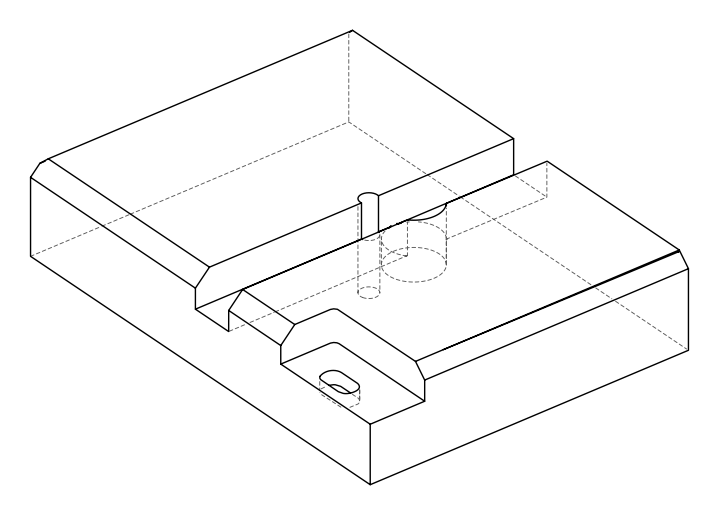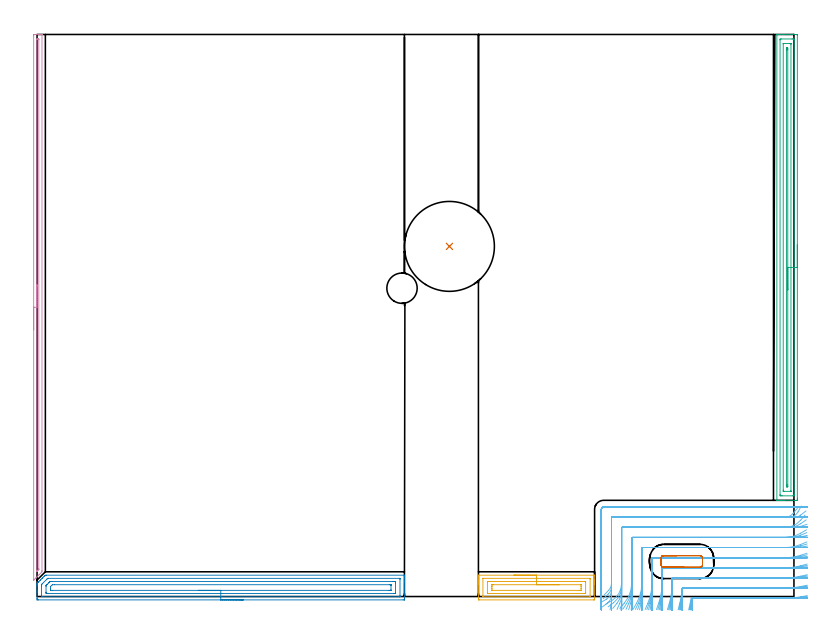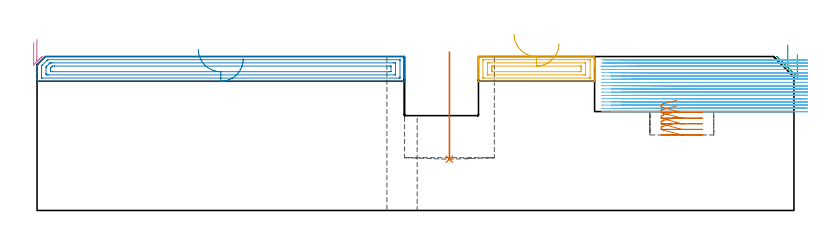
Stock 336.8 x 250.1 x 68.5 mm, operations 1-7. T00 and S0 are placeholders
(PLAN: 12 operations, 7 tool changes, 62.5 min)
(1 INDEXABLE_INSERT_DRILL_BLIND_HOLE_FROM_SOLID | STEP1POCKET | NXT0302_035 | 0.19 min | 56816 mm3)
(2 AREA_MILL | FG_CHAMFER_SURFACE | UGT0205_001 | 5.47 min | 10269 mm3)
(3 AREA_MILL_1 | FG_CHAMFER_SURFACE_1 | UGT0205_001 | 6.81 min | 8816 mm3)
(4 AREA_MILL_2 | FG_CHAMFER_SURFACE_2 | UGT0205_001 | 4.01 min | 1639 mm3)
(5 AREA_MILL_3 | FG_CHAMFER_SURFACE_3 | UGT0205_001 | 1.92 min | 3890 mm3)
(6 MILL_CORNER_NOTCH_RECTANGULAR | CORNER_NOTCH_RECTANGULAR | NXT0201_008 | Follow Part, ap 1.5, ae 75% | 36.95 min | 92331 mm3)
(7 MILL_RECTANGULAR_POCKET | POCKET_RECTANGULAR_STRAIGHT | NXT0201_013 | Follow Part, ap 2.5, ae 75% | 0.9 min | 4159 mm3)
(8 MILL_RECTANGULAR_SLOT | SLOT_RECTANGULAR | UGT0201_004 | Follow Part, ap 8, ae 75% | 3.57 min | 119893 mm3)
(9 MILL_RECTANGULAR_SLOT_1 | SLOT_RECTANGULAR_1 | UGT0201_004 | Follow Part, ap 8, ae 75% | 2.06 min | 67051 mm3)
(10 SPOT_DRILL | STEP1HOLE | NXT0321_9005460120000 | 0.03 min | 84 mm3)
(11 DRILL_THROUGH_HOLE_INTO_CENTER | STEP1HOLE | NXT0301_042 | 0.29 min | 2060 mm3)
(12 DRILL_TO_ENLARGE_THROUGH_HOLE | STEP1HOLE | NXT0301_102 | 0.3 min | 5831 mm3)
(TOOL NXT0302_035 | Index. Insert Drill 40mm [880-D4000L40-05] | D40 PA176 FL200 Z2)
(TOOL UGT0205_001 | Chamfer Mill 20 x 3 x 45 deg. | D20 FL50 Z2)
(TOOL NXT0201_008 | ENDMILL 6mm [2P460-0600-NA 1630] | D6 FL26 Z6)
(TOOL NXT0201_013 | ENDMILL 10mm | D10 FL30 Z4)
(TOOL UGT0201_004 | End Mill 32 mm | D32 FL53 Z6)
(TOOL NXT0321_9005460120000 | NC Spot Drill, 142deg, 12mm, Carbide, Uncoated | D12 PA142 FL30 Z2)
(TOOL NXT0301_042 | Carbide Drill 7.1mm [860.1-0710-057A1-MM 2214] | D7.1 PA140 FL85 Z2)
(TOOL NXT0301_102 | Carbide Drill 13.5mm [860.1-1350-108A1-MM 2214] | D13.5 PA140 FL123 Z2)
(OP 1 INDEXABLE_INSERT_DRILL_BLIND_HOLE_FROM_SOLID)
G17 G21 G94 G90
T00 M6
G54
G17 G0 G90 X183.5 Y155.8 S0 M3
G43 Z78.5 H1
G94 G81 G98 Z22.8 F250. R70.5
G80
M5
M2
(OP 2 AREA_MILL)
G17 G21 G94 G90
T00 M6
G54
G17 G0 G90 X91.75 Y-1.5 S1061 M3
G43 Z78.5 H0
Z67.5
G94 G1 X91.712 Z66.628 F250.
X91.598 Z65.764
X91.409 Z64.912
X91.147 Z64.08
X90.813 Z63.274
X90.41 Z62.5
X89.942 Z61.764
X89.41 Z61.072
X88.821 Z60.429
X88.178 Z59.84
X87.486 Z59.308
X86.75 Z58.84
X85.976 Z58.437
X85.17 Z58.103
X84.338 Z57.841
X83.486 Z57.652
X82.622 Z57.538
X81.75 Z57.5
X0.596
X0.004 Y-1.497
X0.002 Y-1.496 Z57.501
X0. Y-0.905 Z58.092
Y-0.609 Z58.387
Y1.771 Z60.765
Y2.362 Z61.359
Y2.662 Z61.659
Y4.446 Z63.441
Y5.047 Z64.047
Y5.338 Z64.337
Y5.483 Z64.482
X0.008 Y5.783 Z64.782
X0.01 Y5.799 Z64.798
X0.15 Y5.949 Z64.948
X0.318 Y6.118 Z65.117
X0.429 Y6.229 Z65.229
X0.596 Y6.398 Z65.395
X0.725 Y6.527 Z65.523
X1.321 Y7.121 Z66.12
X1.488 Y7.29 Z66.287
X1.616 Y7.418 Z66.415
X2.212 Y8.013 Z67.012
X2.38 Y8.181 Z67.178
X2.508 Y8.31 Z67.306
X3.104 Y8.905 Z67.904
X3.55 Y9.35 Z68.35
X3.567 Y9.366 Z68.366
X3.705 Y9.498 Z68.487
X4.164 Y9.5 Z68.5
X163.35
X163.49 Y9.497 Z68.488
X163.493 Y9.452 Z68.443
X163.5 Y9.098 Z68.097
Y8.614 Z67.614
Y8.013 Z67.008
Y6.82 Z65.817
Y6.229 Z65.223
Y-0.905 Z58.093
X163.498 Y-1.497 Z57.501
X163.497 Z57.5
X162.904 Y-1.5
X81.75
Y-0.086 Z58.914
X2.307 Y-0.085 Z58.915
X2.161 Y-0.083 Z58.917
X2.065 Y-0.08 Z58.92
X2.009 Y-0.076 Z58.924
X2.007 Y-0.066 Z58.934
X2.004 Y-0.013 Z58.987
X2. Y0.367 Z59.367
X2.001 Y4.446 Z63.446
X2.002 Y4.823 Z63.823
X2.01 Y5.338 Z64.338
X2.189 Y5.528 Z64.528
X2.38 Y5.728 Z64.728
X4.164 Y7.514 Z66.514
X4.413 Y7.763 Z66.763
X4.665 Y8.013 Z67.013
X4.711 Y8.054 Z67.054
X4.73 Y8.069 Z67.069
X4.765 Y8.079 Z67.079
X4.909 Y8.084 Z67.084
X4.983 Y8.085 Z67.085
X161.193
X161.339 Y8.083 Z67.083
X161.436 Y8.08 Z67.08
X161.491 Y8.076 Z67.076
X161.493 Y8.066 Z67.066
X161.496 Y8.013 Z67.013
X161.5 Y7.633 Z66.633
Y0.499 Z59.499
X161.496 Y-0.013 Z58.987
X161.493 Y-0.06 Z58.94
X161.491 Y-0.077 Z58.923
X161.412 Y-0.08 Z58.92
X161.266 Y-0.084 Z58.916
X161.193 Y-0.086 Z58.914
X161.12
X81.75
Y1.328 Z60.328
X5.055 Y1.329 Z60.329
X4.605 Y1.33 Z60.33
X4.164 Y1.333 Z60.333
X4.026 Y1.335 Z60.335
X4.01 Y1.607 Z60.607
X4.003 Y1.771 Z60.771
X4. Y1.934 Z60.934
X4.001 Y4.609 Z63.609
X4.005 Y4.773 Z63.773
X4.01 Y4.88 Z63.88
X4.049 Y4.937 Z63.937
X4.164 Y5.062 Z64.062
X4.3 Y5.201 Z64.201
X4.437 Y5.338 Z64.338
X5.192 Y6.093 Z65.093
X5.329 Y6.229 Z65.229
X5.641 Y6.536 Z65.536
X5.748 Y6.637 Z65.637
X5.786 Y6.665 Z65.665
X5.837 Y6.667 Z65.667
X5.947 Y6.67 Z65.67
X6.397 Y6.671 Z65.671
X6.839 Y6.672 Z65.672
X158.445 Y6.671 Z65.671
X158.895 Y6.67 Z65.67
X159.336 Y6.667 Z65.667
X159.474 Y6.665 Z65.665
X159.49 Y6.393 Z65.393
X159.497 Y6.229 Z65.229
X159.5 Y6.066 Z65.066
X159.499 Y1.608 Z60.608
X159.495 Y1.444 Z60.444
X159.49 Y1.341 Z60.341
X159.446 Y1.335 Z60.335
X159.336 Y1.333 Z60.333
X158.886 Y1.329 Z60.329
X81.75 Y1.328 Z60.328
Y2.743 Z61.743
X6.758
X6.024 Y2.749 Z61.749
X6.01 Y2.75 Z61.75
X6.007 Y2.768 Z61.768
X6.003 Y2.817 Z61.817
X6.001 Y2.914 Z61.914
X6. Y3.11 Z62.11
Y3.501 Z62.501
Y3.554 Z62.554
X6.005 Y4.388 Z63.388
X6.01 Y4.446 Z63.446
X6.423 Y4.862 Z63.862
X6.839 Y5.25 Z64.25
X6.924 Y5.252 Z64.252
X7.731 Y5.257 Z64.257
X7.811
X156.742
X157.476 Y5.251 Z64.251
X157.49 Y5.25 Z64.25
X157.493 Y5.232 Z64.232
X157.497 Y5.183 Z64.183
X157.499 Y5.086 Z64.086
X157.5 Y4.89 Z63.89
X157.499 Y2.925 Z61.925
X157.497 Y2.82 Z61.82
X157.492 Y2.768 Z61.768
X157.489 Y2.749 Z61.749
X157.467 Y2.748 Z61.748
X156.661 Y2.743 Z61.743
X156.581
X81.75
X80.878 Z61.781
X80.014 Z61.895
X79.162 Z62.083
X78.33 Z62.346
X77.524 Z62.68
X76.75 Z63.082
X76.014 Z63.551
X75.322 Z64.082
X74.679 Z64.672
X74.09 Z65.315
X73.558 Z66.007
X73.09 Z66.743
X72.687 Z67.516
X72.353 Z68.322
X72.091 Z69.154
X71.902 Z70.006
X71.788 Z70.871
X71.75 Z71.743
G0 Z78.5
M5
M2
(OP 3 AREA_MILL_1)
G17 G21 G94 G90
T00 M6
G54
G17 G0 G90 X338.3 Y156.45 S1061 M3
G43 Z78.5 H0
Z69.4
G94 G1 Y156.412 Z68.528 F250.
Y156.298 Z67.664
Y156.109 Z66.812
Y155.847 Z65.98
Y155.513 Z65.174
Y155.11 Z64.4
Y154.642 Z63.664
Y154.11 Z62.972
Y153.521 Z62.329
Y152.878 Z61.74
Y152.186 Z61.209
Y151.45 Z60.74
Y150.676 Z60.337
Y149.87 Z60.003
Y149.038 Z59.741
Y148.186 Z59.552
Y147.322 Z59.438
Y146.45 Z59.4
Y43.74
X338.299 Y43.402 Z59.401
X338.294 Y42.854 Z59.404
X338.292 Y42.808 Z59.406
X337.749 Y42.803 Z59.949
X337.149 Y42.8 Z60.548
X332.417 Z65.277
X331.839 Z65.858
X331.529 Z66.168
X330.95 Z66.746
X330.64 Z67.055
X330.02 Z67.68
X329.585 Z68.114
X329.237 Z68.454
X329.203 Y42.809 Z68.488
X329.2 Y42.956 Z68.5
Y249.945
X329.203 Y250.09 Z68.488
X329.236 Y250.093 Z68.456
X329.585 Y250.1 Z68.114
X330.02 Z67.68
X330.64 Z67.055
X331.839 Z65.858
X332.417 Z65.277
X337.749 Z59.949
X338.04 Y250.098 Z59.657
X338.292 Y250.09 Z59.406
X338.299 Y249.838 Z59.399
X338.3 Y146.45 Z59.4
X336.886 Z60.814
X336.885 Y45.186 Z60.815
Y45.161
X336.86 Y44.81 Z60.84
X336.355 Y44.801 Z61.345
X331.529 Y44.8 Z66.171
X331.023 Y44.801 Z66.677
X330.64 Y44.81 Z67.06
X330.616 Y45.186 Z67.084
X330.615 Y45.212 Z67.085
Y247.714
Y247.739
X330.64 Y248.09 Z67.06
X331.145 Y248.099 Z66.555
X335.971 Y248.1 Z61.729
X336.477 Y248.099 Z61.223
X336.86 Y248.09 Z60.84
X336.884 Y247.714 Z60.816
X336.885 Y247.688 Z60.815
X336.886 Y146.45 Z60.814
X335.471 Z62.229
Y46.971
X335.469 Y46.873 Z62.231
X335.467 Y46.826 Z62.233
X335.465 Y46.81 Z62.235
X335.422 Y46.807 Z62.278
X335.252 Y46.801 Z62.448
X332.417 Y46.8 Z65.283
X332.247 Y46.802 Z65.453
X332.134 Y46.805 Z65.566
X332.046 Y46.81 Z65.654
X332.035 Y46.823 Z65.665
X332.033 Y46.841 Z65.667
X332.031 Y46.971 Z65.669
X332.029 Y47.36 Z65.671
Y245.929
X332.031 Y246.027 Z65.669
X332.033 Y246.074 Z65.667
X332.035 Y246.09 Z65.665
X332.078 Y246.093 Z65.622
X332.248 Y246.099 Z65.452
X335.083 Y246.1 Z62.617
X335.253 Y246.098 Z62.447
X335.366 Y246.095 Z62.334
X335.454 Y246.09 Z62.246
X335.465 Y246.077 Z62.235
X335.467 Y246.059 Z62.233
X335.469 Y245.929 Z62.231
X335.471 Y245.54 Z62.229
Y146.45
X334.057 Z63.643
Y49.647
X334.053 Y49.03 Z63.647
X334.051 Y48.899 Z63.649
X334.043 Y48.81 Z63.657
X333.95 Y48.807 Z63.75
X333.75 Y48.805 Z63.95
X333.55 Y48.807 Z64.15
X333.457 Y48.81 Z64.243
X333.45 Y48.893 Z64.25
X333.444 Y49.509 Z64.256
X333.443 Y49.647 Z64.257
Y243.253
X333.444 Y243.39 Z64.256
X333.449 Y244.001 Z64.251
X333.457 Y244.09 Z64.243
X333.55 Y244.093 Z64.15
X333.75 Y244.095 Z63.95
X333.95 Y244.093 Z63.75
X334.043 Y244.09 Z63.657
X334.05 Y244.007 Z63.65
X334.056 Y243.391 Z63.644
X334.057 Y243.253 Z63.643
Y146.45
Y145.578 Z63.681
Y144.714 Z63.795
Y143.862 Z63.983
Y143.03 Z64.246
Y142.224 Z64.58
Y141.45 Z64.982
Y140.714 Z65.451
Y140.022 Z65.982
Y139.379 Z66.572
Y138.79 Z67.215
Y138.258 Z67.907
Y137.79 Z68.643
Y137.387 Z69.417
Y137.053 Z70.223
Y136.791 Z71.055
Y136.602 Z71.906
Y136.488 Z72.771
Y136.45 Z73.643
G0 Z78.5
M5
M2
(OP 4 AREA_MILL_2)
G17 G21 G94 G90
T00 M6
G54
G17 G0 G90 X-1.5 Y118.7 S1061 M3
G43 Z78.5 H0
Z74.8
G94 G1 Y118.738 Z73.928 F250.
Y118.852 Z73.063
Y119.041 Z72.212
Y119.303 Z71.38
Y119.637 Z70.574
Y120.04 Z69.8
Y120.509 Z69.064
Y121.04 Z68.372
Y121.629 Z67.729
Y122.272 Z67.14
Y122.964 Z66.608
Y123.7 Z66.14
Y124.474 Z65.737
Y125.28 Z65.403
Y126.112 Z65.141
Y126.964 Z64.952
Y127.828 Z64.838
Y128.7 Z64.8
Y249.507
X-1.499 Y249.692 Z64.801
X-1.491 Y250.098 Z64.805
X-1.272 Y250.1 Z65.025
X-0.98 Z65.317
X0.793 Z67.088
X1.379 Z67.678
X1.856 Z68.155
X2.176 Y250.093 Z68.467
X2.197 Y250.091 Z68.488
X2.2 Y249.953 Z68.5
Y11.459
X2.193 Y10.994 Z68.492
X0.877 Y9.676 Z67.176
X-0.46 Y8.339 Z65.838
X-1.352 Y7.447 Z64.946
X-1.423 Y7.378 Z64.875
X-1.491 Y7.314 Z64.805
X-1.498 Y7.409 Z64.801
X-1.5 Y7.447 Z64.8
Y128.7
X-0.086 Z66.214
Y247.717
X-0.082 Y247.943 Z66.218
X-0.079 Y248.051 Z66.221
X-0.072 Y248.09 Z66.228
X-0.024 Y248.093 Z66.276
X0.163 Y248.098 Z66.463
X0.42 Y248.1 Z66.72
X0.653 Y248.097 Z66.953
X0.74 Y248.094 Z67.04
X0.774 Y248.09 Z67.074
X0.779 Y248.051 Z67.079
X0.782 Y247.945 Z67.082
X0.786 Y247.731 Z67.086
Y12.358
X0.784 Y12.127 Z67.084
X0.782 Y12.073 Z67.082
X0.779 Y12.049 Z67.079
X0.764 Y12.025 Z67.064
X0.681 Y11.936 Z66.981
X0.502 Y11.753 Z66.802
X0.058 Y11.308 Z66.358
X-0.03 Y11.222 Z66.27
X-0.055 Y11.2 Z66.245
X-0.073 Y11.186 Z66.227
X-0.079 Y11.251 Z66.221
X-0.086 Y11.452 Z66.214
Y11.459
Y128.7
Y129.572 Z66.252
Y130.437 Z66.366
Y131.288 Z66.555
Y132.12 Z66.817
Y132.926 Z67.151
Y133.7 Z67.554
Y134.436 Z68.023
Y135.128 Z68.554
Y135.771 Z69.143
Y136.36 Z69.786
Y136.892 Z70.478
Y137.36 Z71.214
Y137.763 Z71.988
Y138.097 Z72.794
Y138.359 Z73.626
Y138.548 Z74.478
Y138.662 Z75.343
Y138.7 Z76.214
G0 Z78.5
M5
M2
(OP 5 AREA_MILL_3)
G17 G21 G94 G90
T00 M6
G54
G17 G0 G90 X212.25 Y9.5 S1061 M3
G43 Z78.5 H0
G94 G1 X212.288 Z77.628 F250.
X212.402 Z76.764
X212.591 Z75.912
X212.853 Z75.08
X213.187 Z74.274
X213.59 Z73.5
X214.058 Z72.764
X214.59 Z72.072
X215.179 Z71.429
X215.822 Z70.84
X216.514 Z70.308
X217.25 Z69.84
X218.024 Z69.437
X218.83 Z69.103
X219.662 Z68.841
X220.513 Z68.652
X221.378 Z68.538
X222.25 Z68.5
X248.001
X248.09 Y9.497 Z68.489
X248.093 Y9.469 Z68.462
X248.1 Y9.235 Z68.234
Y7.518 Z66.517
Y7.121 Z66.118
Y6.923 Z65.92
Y6.229 Z65.227
Y6.031 Z65.029
Y5.338 Z64.331
X248.099 Y-0.905 Z58.092
X248.097 Y-1.447 Z57.55
X248.094 Y-1.491 Z57.505
X247.557 Y-1.5 Z57.5
X196.943 Y-1.499 Z57.501
X196.406 Y-1.491 Z57.505
X196.403 Y-1.447 Z57.55
X196.401 Y-0.905 Z58.092
X196.4 Y-0.359 Z58.637
Y5.338 Z64.331
Y6.031 Z65.029
Y6.229 Z65.227
Y6.923 Z65.92
Y7.121 Z66.118
Y7.518 Z66.517
Y8.508 Z67.507
Y8.905 Z67.903
Y9.236 Z68.234
X196.407 Y9.469 Z68.462
X196.41 Y9.497 Z68.489
X196.499 Y9.5 Z68.5
X222.25
Y8.086 Z67.086
X245.781
X246.087 Y8.079 Z67.079
X246.091 Y8.058 Z67.058
X246.095 Y8.013 Z67.013
X246.099 Y7.693 Z66.693
Y-0.013 Z58.987
X246.098 Y-0.053 Z58.947
X246.094 Y-0.072 Z58.928
X246.092 Y-0.077 Z58.923
X246.071 Y-0.079 Z58.921
X245.927 Y-0.084 Z58.916
X245.854 Y-0.086 Z58.914
X245.781
X198.719 Y-0.085 Z58.915
X198.413 Y-0.079 Z58.921
X198.409 Y-0.058 Z58.942
X198.405 Y-0.013 Z58.987
X198.401 Y0.307 Z59.307
Y8.013 Z67.013
X198.402 Y8.053 Z67.053
X198.406 Y8.072 Z67.072
X198.408 Y8.077 Z67.077
X198.429 Y8.079 Z67.079
X198.573 Y8.084 Z67.084
X198.646 Y8.086 Z67.086
X198.719
X222.25
Y6.672 Z65.672
X243.565 Y6.671 Z65.671
X244.005 Y6.669 Z65.669
X244.067 Y6.667 Z65.667
X244.079 Y6.666 Z65.666
X244.09 Y6.64 Z65.64
X244.095 Y6.514 Z65.514
X244.099 Y6.324 Z65.324
X244.1 Y1.676 Z60.676
X244.099 Y1.581 Z60.581
X244.093 Y1.391 Z60.391
X244.09 Y1.339 Z60.339
X244.083 Y1.335 Z60.335
X244.06 Y1.332 Z60.332
X244.005 Y1.33 Z60.33
X243.557 Y1.329 Z60.329
X243.117 Y1.328 Z60.328
X200.935 Y1.329 Z60.329
X200.495 Y1.331 Z60.331
X200.433 Y1.333 Z60.333
X200.421 Y1.334 Z60.334
X200.41 Y1.36 Z60.36
X200.405 Y1.486 Z60.486
X200.401 Y1.676 Z60.676
X200.4 Y6.324 Z65.324
X200.401 Y6.419 Z65.419
X200.407 Y6.609 Z65.609
X200.41 Y6.661 Z65.661
X200.417 Y6.665 Z65.665
X200.44 Y6.668 Z65.668
X200.495 Y6.67 Z65.67
X200.942 Y6.671 Z65.671
X201.383 Y6.672 Z65.672
X222.25
Y5.257 Z64.257
X241.781
X241.96 Y5.255 Z64.255
X242.049 Y5.253 Z64.253
X242.086 Y5.251 Z64.251
X242.09 Y5.221 Z64.221
X242.099 Y4.577 Z63.577
X242.1 Y4.446 Z63.446
Y3.684 Z62.684
X242.099 Y3.554 Z62.554
X242.094 Y2.798 Z61.798
X242.089 Y2.75 Z61.75
X242.048 Y2.747 Z61.747
X241.947 Y2.745 Z61.745
X241.745 Y2.743 Z61.743
X241.341
X202.719
X202.54 Y2.745 Z61.745
X202.45 Y2.747 Z61.747
X202.414 Y2.749 Z61.749
X202.41 Y2.779 Z61.779
X202.401 Y3.423 Z62.423
X202.4 Y3.554 Z62.554
Y4.316 Z63.316
Y4.446 Z63.446
X202.406 Y5.202 Z64.202
X202.411 Y5.25 Z64.25
X202.452 Y5.253 Z64.253
X202.553 Y5.255 Z64.255
X202.755 Y5.257 Z64.257
X203.159
X222.25
X223.122 Z64.295
X223.986 Z64.409
X224.838 Z64.598
X225.67 Z64.86
X226.476 Z65.194
X227.25 Z65.597
X227.986 Z66.066
X228.678 Z66.597
X229.321 Z67.186
X229.91 Z67.829
X230.441 Z68.522
X230.91 Z69.257
X231.313 Z70.031
X231.647 Z70.837
X231.909 Z71.669
X232.098 Z72.521
X232.212 Z73.386
X232.25 Z74.257
G0 Z78.5
M5
M2
(OP 6 MILL_CORNER_NOTCH_RECTANGULAR)
G17 G21 G94 G90
T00 M6
G54
G17 G0 G90 X342.754 Y0.395 S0 M3
G43 Z78.5 H1
Z67.059
G94 G1 X339.798 Y-0.114 F250.
G2 X332.932 Y-0.7 R40.5 F500.
G1 X291.312
G3 X291.02 Y-0.946 R0.3
G2 X290.614 Y-3. R40.5
G1 X289.956 Y-5.927 F250.
G0 Z78.5
X342.745 Y5.034
Z67.059
G1 X339.8 Y4.461
G2 X332.932 Y3.8 R36. F500.
G1 X287.318
G3 X287.023 Y3.523 R0.3
G2 X285.987 Y-3. R36.
G1 X285.247 Y-5.907 F250.
G0 Z78.5
X342.728 Y9.712
Z67.059
G1 X339.8 Y9.058
G2 X332.932 Y8.3 R31.5 F500.
G1 X282.897
G3 X282.6 Y8.003 R0.3
G1 Y5.882
G2 X281.322 Y-3. R31.5
G1 X280.476 Y-5.878 F250.
G0 Z78.5
X342.701 Y14.451
Z67.059
G1 X339.8 Y13.688
G2 X332.932 Y12.8 R27. F500.
G1 X278.397
G3 X278.1 Y12.503 R0.3
G1 Y5.882
G2 X276.597 Y-3. R27.
G1 X275.61 Y-5.833 F250.
G0 Z78.5
X342.657 Y19.29
Z67.059
G1 X339.8 Y18.374
G2 X332.932 Y17.3 R22.5 F500.
G1 X273.897
G3 X273.6 Y17.003 R0.3
G1 Y5.882
G2 X271.773 Y-3. R22.5
G1 X270.588 Y-5.756 F250.
G0 Z78.5
X342.573 Y24.306
Z67.059
G1 X339.8 Y23.162
G2 X332.932 Y21.8 R18. F500.
G1 X269.397
G3 X269.1 Y21.503 R0.3
G1 Y5.882
G2 X266.756 Y-3. R18.
G1 X265.276 Y-5.609 F250.
G0 Z78.5
X342.383 Y29.704
Z67.059
G1 X339.8 Y28.178
G2 X332.932 Y26.3 R13.5 F500.
G1 X264.897
G3 X264.6 Y26.003 R0.3
G1 Y5.882
G2 X261.267 Y-3. R13.5
G1 X259.293 Y-5.259 F250.
G0 Z78.5
X341.735 Y36.263
Z67.059
G1 X339.793 Y33.976
G2 X332.932 Y30.8 R9. F500.
G1 X260.398
G3 X260.1 Y30.502 R0.3
G1 Y5.882
G2 X255.727 Y-1.838 R9.
G1 X253.153 Y-3.38 F250.
G0 Z78.5
X338.315 Y39.281
Z67.059
G1 X336.42 Y36.956
G2 X332.932 Y35.3 R4.5 F500.
G1 X255.898
G3 X255.6 Y35.002 R0.3
G1 Y5.882
G2 X254.329 Y2.748 R4.5
G1 X252.24 Y0.595 F250.
G0 Z78.5
X335.932 Y39.8
Z67.059
G1 X332.932
X252.1 F500.
G3 X251.1 Y38.8 R1.
G1 Y5.882
Y2.882 F250.
G0 Z78.5
X342.752 Y0.001
Z65.618
G1 X339.776 Y-0.377
G2 X334.671 Y-0.7 R40.5 F500.
G1 X291.538
G3 X291.245 Y-0.957 R0.3
G2 X290.919 Y-3. R40.5
G1 X290.371 Y-5.95 F250.
G0 Z78.5
X342.769 Y4.595
Z65.618
G1 X339.8 Y4.167
G2 X334.671 Y3.8 R36. F500.
G1 X287.386
G3 X287.089 Y3.511 R0.3
G2 X286.332 Y-3. R36.
G1 X285.716 Y-5.936 F250.
G0 Z78.5
X342.76 Y9.209
Z65.618
G1 X339.8 Y8.72
G2 X334.671 Y8.3 R31.5 F500.
G1 X282.897
G3 X282.6 Y8.003 R0.3
G1 Y4.395
G2 X281.72 Y-3. R31.5
G1 X281.016 Y-5.916 F250.
G0 Z78.5
X342.745 Y13.862
Z65.618
G1 X339.8 Y13.292
G2 X334.671 Y12.8 R27. F500.
G1 X278.397
G3 X278.1 Y12.503 R0.3
G1 Y4.395
G2 X277.068 Y-3. R27.
G1 X276.246 Y-5.885 F250.
G0 Z78.5
X342.721 Y18.576
Z65.618
G1 X339.8 Y17.892
G2 X334.671 Y17.3 R22.5 F500.
G1 X273.897
G3 X273.6 Y17.003 R0.3
G1 Y4.395
G2 X272.35 Y-3. R22.5
G1 X271.364 Y-5.833 F250.
G0 Z78.5
X342.676 Y23.401
Z65.618
G1 X339.8 Y22.546
G2 X334.671 Y21.8 R18. F500.
G1 X269.397
G3 X269.1 Y21.503 R0.3
G1 Y4.395
G2 X267.511 Y-3. R18.
G1 X266.279 Y-5.735 F250.
G0 Z78.5
X342.575 Y28.452
Z65.618
G1 X339.8 Y27.312
G2 X334.671 Y26.3 R13.5 F500.
G1 X264.897
G3 X264.6 Y26.003 R0.3
G1 Y4.395
G2 X262.395 Y-3. R13.5
G1 X260.751 Y-5.51 F250.
G0 Z78.5
X342.265 Y34.114
Z65.618
G1 X339.8 Y32.405
G2 X334.671 Y30.8 R9. F500.
G1 X260.398
G3 X260.1 Y30.502 R0.3
G1 Y4.395
G2 X256.515 Y-2.794 R9.
G1 X254.119 Y-4.599 F250.
G0 Z78.5
X340.06 Y40.255
Z65.618
G1 X338.612 Y37.628
G2 X334.671 Y35.3 R4.5 F500.
G1 X255.898
G3 X255.6 Y35.002 R0.3
G1 Y4.395
G2 X254.171 Y1.105 R4.5
G1 X251.978 Y-0.942 F250.
G0 Z78.5
X337.671 Y39.8
Z65.618
G1 X334.671
X252.1 F500.
G3 X251.1 Y38.8 R1.
G1 Y4.395
Y1.395 F250.
G0 Z78.5
X342.731 Y-0.409
Z64.176
G1 X339.737 Y-0.61
G2 X337.034 Y-0.7 R40.5 F500.
G1 X291.727
G3 X291.432 Y-0.969 R0.3
G2 X291.195 Y-3. R40.5
G1 X290.772 Y-5.97 F250.
G0 Z78.5
X342.791 Y4.137
Z64.176
G1 X339.8 Y3.906
G2 X337.034 Y3.8 R36. F500.
G1 X287.397
G3 X287.1 Y3.503 R0.3
G1 Y2.712
G2 X286.644 Y-3. R36.
G1 X286.168 Y-5.962 F250.
G0 Z78.5
X342.788 Y8.685
Z64.176
G1 X339.8 Y8.422
G2 X337.034 Y8.3 R31.5 F500.
G1 X282.897
G3 X282.6 Y8.003 R0.3
G1 Y2.712
G2 X282.078 Y-3. R31.5
G1 X281.534 Y-5.95 F250.
G0 Z78.5
X342.784 Y13.249
Z64.176
G1 X339.8 Y12.942
G2 X337.034 Y12.8 R27. F500.
G1 X278.397
G3 X278.1 Y12.503 R0.3
G1 Y2.712
G2 X277.489 Y-3. R27.
G1 X276.854 Y-5.932 F250.
G0 Z78.5
X342.777 Y17.84
Z64.176
G1 X339.8 Y17.471
G2 X337.034 Y17.3 R22.5 F500.
G1 X273.897
G3 X273.6 Y17.003 R0.3
G1 Y2.712
G2 X272.863 Y-3. R22.5
G1 X272.101 Y-5.902 F250.
G0 Z78.5
X342.764 Y22.475
Z64.176
G1 X339.8 Y22.014
G2 X337.034 Y21.8 R18. F500.
G1 X269.397
G3 X269.1 Y21.503 R0.3
G1 Y2.712
G2 X268.17 Y-3. R18.
G1 X267.218 Y-5.845 F250.
G0 Z78.5
X342.736 Y27.201
Z64.176
G1 X339.8 Y26.586
G2 X337.034 Y26.3 R13.5 F500.
G1 X264.897
G3 X264.6 Y26.003 R0.3
G1 Y2.712
G2 X263.332 Y-3. R13.5
G1 X262.063 Y-5.718 F250.
G0 Z78.5
X342.655 Y32.158
Z64.176
G1 X339.8 Y31.236
G2 X337.034 Y30.8 R9. F500.
G1 X260.398
G3 X260.1 Y30.502 R0.3
G1 Y2.712
G2 X258.055 Y-3. R9.
G1 X256.151 Y-5.318 F250.
G0 Z78.5
X342.166 Y38.095
Z64.176
G1 X339.8 Y36.251
G2 X337.034 Y35.3 R4.5 F500.
G1 X255.898
G3 X255.6 Y35.002 R0.3
G1 Y2.712
G2 X253.383 Y-1.166 R4.5
G1 X250.798 Y-2.688 F250.
G0 Z78.5
X340.034 Y39.8
Z64.176
G1 X337.034
X252.1 F500.
G3 X251.1 Y38.8 R1.
G1 Y2.712
Y-0.288 F250.
G0 Z78.5
X342.718 Y-0.669
Z62.735
G1 X339.718 Y-0.698
G2 X339.326 Y-0.7 R40.5 F500.
G1 X291.861
G3 X291.565 Y-0.984 R0.3
G2 X291.43 Y-3. R40.5
G1 X291.156 Y-5.987 F250.
G0 Z78.5
X342.8 Y3.843
Z62.735
G1 X339.8 Y3.803
G2 X339.326 Y3.8 R36. F500.
G1 X287.397
G3 X287.1 Y3.503 R0.3
G1 Y0.704
G2 X286.909 Y-3. R36.
G1 X286.6 Y-5.984 F250.
G0 Z78.5
X342.8 Y8.349
Z62.735
G1 X339.8 Y8.304
G2 X339.326 Y8.3 R31.5 F500.
G1 X282.897
G3 X282.6 Y8.003 R0.3
G1 Y0.704
G2 X282.381 Y-3. R31.5
G1 X282.029 Y-5.979 F250.
G0 Z78.5
X342.8 Y12.857
Z62.735
G1 X339.8 Y12.804
G2 X339.326 Y12.8 R27. F500.
G1 X278.397
G3 X278.1 Y12.503 R0.3
G1 Y0.704
G2 X277.845 Y-3. R27.
G1 X277.433 Y-5.972 F250.
G0 Z78.5
X342.799 Y17.368
Z62.735
G1 X339.8 Y17.305
G2 X339.326 Y17.3 R22.5 F500.
G1 X273.897
G3 X273.6 Y17.003 R0.3
G1 Y0.704
G2 X273.293 Y-3. R22.5
G1 X272.799 Y-5.959 F250.
G0 Z78.5
X342.799 Y21.885
Z62.735
G1 X339.8 Y21.806
G2 X339.326 Y21.8 R18. F500.
G1 X269.397
G3 X269.1 Y21.503 R0.3
G1 Y0.704
G2 X268.715 Y-3. R18.
G1 X268.098 Y-5.936 F250.
G0 Z78.5
X342.798 Y26.414
Z62.735
G1 X339.8 Y26.308
G2 X339.326 Y26.3 R13.5 F500.
G1 X264.897
G3 X264.6 Y26.003 R0.3
G1 Y0.704
G2 X264.082 Y-3. R13.5
G1 X263.259 Y-5.885 F250.
G0 Z78.5
X342.796 Y30.97
Z62.735
G1 X339.8 Y30.812
G2 X339.326 Y30.8 R9. F500.
G1 X260.398
G3 X260.1 Y30.502 R0.3
G1 Y0.704
G2 X259.303 Y-3. R9.
G1 X258.068 Y-5.734 F250.
G0 Z78.5
X342.783 Y35.641
Z62.735
G1 X339.8 Y35.325
G2 X339.326 Y35.3 R4.5 F500.
G1 X255.898
G3 X255.6 Y35.002 R0.3
G1 Y0.704
G2 X253.826 Y-2.876 R4.5
G1 X251.44 Y-4.694 F250.
G0 Z78.5
X342.326 Y39.8
Z62.735
G1 X339.326
X252.1 F500.
G3 X251.1 Y38.8 R1.
G1 Y0.704
Y-2.296 F250.
G0 Z78.5
X342.717 Y-0.7
Z61.294
G1 X339.717
X291.896 F500.
G3 X291.6 Y-0.996 R0.3
G1 Y-2.142
G2 X291.591 Y-3. R40.5
G1 X291.527 Y-5.999 F250.
G0 Z78.5
X342.8 Y3.8
Z61.294
G1 X339.8
X287.397 F500.
G3 X287.1 Y3.503 R0.3
G1 Y-2.142
G2 X287.09 Y-3. R36.
G1 X287.018 Y-5.999 F250.
G0 Z78.5
X342.8 Y8.3
Z61.294
G1 X339.8
X282.897 F500.
G3 X282.6 Y8.003 R0.3
G1 Y-2.142
G2 X282.588 Y-3. R31.5
G1 X282.507 Y-5.999 F250.
G0 Z78.5
X342.8 Y12.8
Z61.294
G1 X339.8
X278.397 F500.
G3 X278.1 Y12.503 R0.3
G1 Y-2.142
G2 X278.086 Y-3. R27.
G1 X277.991 Y-5.998 F250.
G0 Z78.5
X342.8 Y17.3
Z61.294
G1 X339.8
X273.897 F500.
G3 X273.6 Y17.003 R0.3
G1 Y-2.142
G2 X273.584 Y-3. R22.5
G1 X273.469 Y-5.998 F250.
G0 Z78.5
X342.8 Y21.8
Z61.294
G1 X339.8
X269.397 F500.
G3 X269.1 Y21.503 R0.3
G1 Y-2.142
G2 X269.08 Y-3. R18.
G1 X268.937 Y-5.997 F250.
G0 Z78.5
X342.8 Y26.3
Z61.294
G1 X339.8
X264.897 F500.
G3 X264.6 Y26.003 R0.3
G1 Y-2.142
G2 X264.573 Y-3. R13.5
G1 X264.382 Y-5.994 F250.
G0 Z78.5
X342.8 Y30.8
Z61.294
G1 X339.8
X260.398 F500.
G3 X260.1 Y30.502 R0.3
G1 Y-2.142
G2 X260.059 Y-3. R9.
G1 X259.773 Y-5.986 F250.
G0 Z78.5
X342.8 Y35.301
Z61.294
G1 X339.8 Y35.3
X255.898 F500.
G3 X255.6 Y35.002 R0.3
G1 Y-2.142
G2 X255.517 Y-3. R4.5
G1 X254.945 Y-5.945 F250.
G0 Z78.5
X342.799 Y39.8
Z61.294
G1 X339.799
X252.1 F500.
G3 X251.1 Y38.8 R1.
G1 Y-2.142
Y-5.142 F250.
G0 Z78.5
X342.717 Y-0.7
Z59.853
G1 X339.717
X291.896 F500.
G3 X291.6 Y-0.996 R0.3
G1 Y-2.944
Y-3.
X291.596 Y-6. F250.
G0 Z78.5
X342.8 Y3.8
Z59.853
G1 X339.8
X287.397 F500.
G3 X287.1 Y3.503 R0.3
G1 Y-2.944
Y-3.
X287.095 Y-6. F250.
G0 Z78.5
X342.8 Y8.3
Z59.853
G1 X339.8
X282.897 F500.
G3 X282.6 Y8.003 R0.3
G1 Y-2.944
Y-3.
X282.595 Y-6. F250.
G0 Z78.5
X342.8 Y12.8
Z59.853
G1 X339.8
X278.397 F500.
G3 X278.1 Y12.503 R0.3
G1 Y-2.944
Y-3.
X278.094 Y-6. F250.
G0 Z78.5
X342.8 Y17.3
Z59.853
G1 X339.8
X273.897 F500.
G3 X273.6 Y17.003 R0.3
G1 Y-2.944
Y-3.
X273.592 Y-6. F250.
G0 Z78.5
X342.8 Y21.8
Z59.853
G1 X339.8
X269.397 F500.
G3 X269.1 Y21.503 R0.3
G1 Y-2.944
Y-3.
X269.091 Y-6. F250.
G0 Z78.5
X342.8 Y26.3
Z59.853
G1 X339.8
X264.897 F500.
G3 X264.6 Y26.003 R0.3
G1 Y-2.944
Y-3.
X264.587 Y-6. F250.
G0 Z78.5
X342.8 Y30.8
Z59.853
G1 X339.8
X260.398 F500.
G3 X260.1 Y30.502 R0.3
G1 Y-2.944
Y-3.
X260.081 Y-6. F250.
G0 Z78.5
X342.8 Y35.3
Z59.853
G1 X339.8
X255.898 F500.
G3 X255.6 Y35.002 R0.3
G1 Y-2.944
Y-3.
X255.562 Y-6. F250.
G0 Z78.5
X342.8 Y39.8
Z59.853
G1 X339.8
X252.1 F500.
G3 X251.1 Y38.8 R1.
G1 Y-2.944
Y-5.944 F250.
G0 Z78.5
X342.717 Y-0.7
Z58.412
G1 X339.717
X291.896 F500.
G3 X291.6 Y-0.996 R0.3
G1 Y-3.
Y-6. F250.
G0 Z78.5
X342.8 Y3.8
Z58.412
G1 X339.8
X287.397 F500.
G3 X287.1 Y3.503 R0.3
G1 Y-3.
Y-6. F250.
G0 Z78.5
X342.8 Y8.3
Z58.412
G1 X339.8
X282.897 F500.
G3 X282.6 Y8.003 R0.3
G1 Y-3.
Y-6. F250.
G0 Z78.5
X342.8 Y12.8
Z58.412
G1 X339.8
X278.397 F500.
G3 X278.1 Y12.503 R0.3
G1 Y-3.
Y-6. F250.
G0 Z78.5
X342.8 Y17.3
Z58.412
G1 X339.8
X273.897 F500.
G3 X273.6 Y17.003 R0.3
G1 Y-3.
Y-6. F250.
G0 Z78.5
X342.8 Y21.8
Z58.412
G1 X339.8
X269.397 F500.
G3 X269.1 Y21.503 R0.3
G1 Y-3.
Y-6. F250.
G0 Z78.5
X342.8 Y26.3
Z58.412
G1 X339.8
X264.897 F500.
G3 X264.6 Y26.003 R0.3
G1 Y-3.
Y-6. F250.
G0 Z78.5
X342.8 Y30.8
Z58.412
G1 X339.8
X260.398 F500.
G3 X260.1 Y30.502 R0.3
G1 Y-3.
Y-6. F250.
G0 Z78.5
X342.8 Y35.3
Z58.412
G1 X339.8
X255.898 F500.
G3 X255.6 Y35.002 R0.3
G1 Y-3.
Y-6. F250.
G0 Z78.5
X342.8 Y39.8
Z58.412
G1 X339.8
X252.1 F500.
G3 X251.1 Y38.8 R1.
G1 Y-3.
Y-6. F250.
G0 Z78.5
X342.717 Y-0.7
Z56.971
G1 X339.717
X291.896 F500.
G3 X291.6 Y-0.996 R0.3
G1 Y-3.
Y-6. F250.
G0 Z78.5
X342.8 Y3.8
Z56.971
G1 X339.8
X287.397 F500.
G3 X287.1 Y3.503 R0.3
G1 Y-3.
Y-6. F250.
G0 Z78.5
X342.8 Y8.3
Z56.971
G1 X339.8
X282.897 F500.
G3 X282.6 Y8.003 R0.3
G1 Y-3.
Y-6. F250.
G0 Z78.5
X342.8 Y12.8
Z56.971
G1 X339.8
X278.397 F500.
G3 X278.1 Y12.503 R0.3
G1 Y-3.
Y-6. F250.
G0 Z78.5
X342.8 Y17.3
Z56.971
G1 X339.8
X273.897 F500.
G3 X273.6 Y17.003 R0.3
G1 Y-3.
Y-6. F250.
G0 Z78.5
X342.8 Y21.8
Z56.971
G1 X339.8
X269.397 F500.
G3 X269.1 Y21.503 R0.3
G1 Y-3.
Y-6. F250.
G0 Z78.5
X342.8 Y26.3
Z56.971
G1 X339.8
X264.897 F500.
G3 X264.6 Y26.003 R0.3
G1 Y-3.
Y-6. F250.
G0 Z78.5
X342.8 Y30.8
Z56.971
G1 X339.8
X260.398 F500.
G3 X260.1 Y30.502 R0.3
G1 Y-3.
Y-6. F250.
G0 Z78.5
X342.8 Y35.3
Z56.971
G1 X339.8
X255.898 F500.
G3 X255.6 Y35.002 R0.3
G1 Y-3.
Y-6. F250.
G0 Z78.5
X342.8 Y39.8
Z56.971
G1 X339.8
X252.1 F500.
G3 X251.1 Y38.8 R1.
G1 Y-3.
Y-6. F250.
G0 Z78.5
X342.717 Y-0.7
Z55.529
G1 X339.717
X291.896 F500.
G3 X291.6 Y-0.996 R0.3
G1 Y-3.
Y-6. F250.
G0 Z78.5
X342.8 Y3.8
Z55.529
G1 X339.8
X287.397 F500.
G3 X287.1 Y3.503 R0.3
G1 Y-3.
Y-6. F250.
G0 Z78.5
X342.8 Y8.3
Z55.529
G1 X339.8
X282.897 F500.
G3 X282.6 Y8.003 R0.3
G1 Y-3.
Y-6. F250.
G0 Z78.5
X342.8 Y12.8
Z55.529
G1 X339.8
X278.397 F500.
G3 X278.1 Y12.503 R0.3
G1 Y-3.
Y-6. F250.
G0 Z78.5
X342.8 Y17.3
Z55.529
G1 X339.8
X273.897 F500.
G3 X273.6 Y17.003 R0.3
G1 Y-3.
Y-6. F250.
G0 Z78.5
X342.8 Y21.8
Z55.529
G1 X339.8
X269.397 F500.
G3 X269.1 Y21.503 R0.3
G1 Y-3.
Y-6. F250.
G0 Z78.5
X342.8 Y26.3
Z55.529
G1 X339.8
X264.897 F500.
G3 X264.6 Y26.003 R0.3
G1 Y-3.
Y-6. F250.
G0 Z78.5
X342.8 Y30.8
Z55.529
G1 X339.8
X260.398 F500.
G3 X260.1 Y30.502 R0.3
G1 Y-3.
Y-6. F250.
G0 Z78.5
X342.8 Y35.3
Z55.529
G1 X339.8
X255.898 F500.
G3 X255.6 Y35.002 R0.3
G1 Y-3.
Y-6. F250.
G0 Z78.5
X342.8 Y39.8
Z55.529
G1 X339.8
X252.1 F500.
G3 X251.1 Y38.8 R1.
G1 Y-3.
Y-6. F250.
G0 Z78.5
X342.717 Y-0.7
Z54.088
G1 X339.717
X291.896 F500.
G3 X291.6 Y-0.996 R0.3
G1 Y-3.
Y-6. F250.
G0 Z78.5
X342.8 Y3.8
Z54.088
G1 X339.8
X287.397 F500.
G3 X287.1 Y3.503 R0.3
G1 Y-3.
Y-6. F250.
G0 Z78.5
X342.8 Y8.3
Z54.088
G1 X339.8
X282.897 F500.
G3 X282.6 Y8.003 R0.3
G1 Y-3.
Y-6. F250.
G0 Z78.5
X342.8 Y12.8
Z54.088
G1 X339.8
X278.397 F500.
G3 X278.1 Y12.503 R0.3
G1 Y-3.
Y-6. F250.
G0 Z78.5
X342.8 Y17.3
Z54.088
G1 X339.8
X273.897 F500.
G3 X273.6 Y17.003 R0.3
G1 Y-3.
Y-6. F250.
G0 Z78.5
X342.8 Y21.8
Z54.088
G1 X339.8
X269.397 F500.
G3 X269.1 Y21.503 R0.3
G1 Y-3.
Y-6. F250.
G0 Z78.5
X342.8 Y26.3
Z54.088
G1 X339.8
X264.897 F500.
G3 X264.6 Y26.003 R0.3
G1 Y-3.
Y-6. F250.
G0 Z78.5
X342.8 Y30.8
Z54.088
G1 X339.8
X260.398 F500.
G3 X260.1 Y30.502 R0.3
G1 Y-3.
Y-6. F250.
G0 Z78.5
X342.8 Y35.3
Z54.088
G1 X339.8
X255.898 F500.
G3 X255.6 Y35.002 R0.3
G1 Y-3.
Y-6. F250.
G0 Z78.5
X342.8 Y39.8
Z54.088
G1 X339.8
X252.1 F500.
G3 X251.1 Y38.8 R1.
G1 Y-3.
Y-6. F250.
G0 Z78.5
X342.717 Y-0.7
Z52.647
G1 X339.717
X291.896 F500.
G3 X291.6 Y-0.996 R0.3
G1 Y-3.
Y-6. F250.
G0 Z78.5
X342.8 Y3.8
Z52.647
G1 X339.8
X287.397 F500.
G3 X287.1 Y3.503 R0.3
G1 Y-3.
Y-6. F250.
G0 Z78.5
X342.8 Y8.3
Z52.647
G1 X339.8
X282.897 F500.
G3 X282.6 Y8.003 R0.3
G1 Y-3.
Y-6. F250.
G0 Z78.5
X342.8 Y12.8
Z52.647
G1 X339.8
X278.397 F500.
G3 X278.1 Y12.503 R0.3
G1 Y-3.
Y-6. F250.
G0 Z78.5
X342.8 Y17.3
Z52.647
G1 X339.8
X273.897 F500.
G3 X273.6 Y17.003 R0.3
G1 Y-3.
Y-6. F250.
G0 Z78.5
X342.8 Y21.8
Z52.647
G1 X339.8
X269.397 F500.
G3 X269.1 Y21.503 R0.3
G1 Y-3.
Y-6. F250.
G0 Z78.5
X342.8 Y26.3
Z52.647
G1 X339.8
X264.897 F500.
G3 X264.6 Y26.003 R0.3
G1 Y-3.
Y-6. F250.
G0 Z78.5
X342.8 Y30.8
Z52.647
G1 X339.8
X260.398 F500.
G3 X260.1 Y30.502 R0.3
G1 Y-3.
Y-6. F250.
G0 Z78.5
X342.8 Y35.3
Z52.647
G1 X339.8
X255.898 F500.
G3 X255.6 Y35.002 R0.3
G1 Y-3.
Y-6. F250.
G0 Z78.5
X342.8 Y39.8
Z52.647
G1 X339.8
X252.1 F500.
G3 X251.1 Y38.8 R1.
G1 Y-3.
Y-6. F250.
G0 Z78.5
X342.717 Y-0.7
Z51.206
G1 X339.717
X291.896 F500.
G3 X291.6 Y-0.996 R0.3
G1 Y-3.
Y-6. F250.
G0 Z78.5
X342.8 Y3.8
Z51.206
G1 X339.8
X287.397 F500.
G3 X287.1 Y3.503 R0.3
G1 Y-3.
Y-6. F250.
G0 Z78.5
X342.8 Y8.3
Z51.206
G1 X339.8
X282.897 F500.
G3 X282.6 Y8.003 R0.3
G1 Y-3.
Y-6. F250.
G0 Z78.5
X342.8 Y12.8
Z51.206
G1 X339.8
X278.397 F500.
G3 X278.1 Y12.503 R0.3
G1 Y-3.
Y-6. F250.
G0 Z78.5
X342.8 Y17.3
Z51.206
G1 X339.8
X273.897 F500.
G3 X273.6 Y17.003 R0.3
G1 Y-3.
Y-6. F250.
G0 Z78.5
X342.8 Y21.8
Z51.206
G1 X339.8
X269.397 F500.
G3 X269.1 Y21.503 R0.3
G1 Y-3.
Y-6. F250.
G0 Z78.5
X342.8 Y26.3
Z51.206
G1 X339.8
X264.897 F500.
G3 X264.6 Y26.003 R0.3
G1 Y-3.
Y-6. F250.
G0 Z78.5
X342.8 Y30.8
Z51.206
G1 X339.8
X260.398 F500.
G3 X260.1 Y30.502 R0.3
G1 Y-3.
Y-6. F250.
G0 Z78.5
X342.8 Y35.3
Z51.206
G1 X339.8
X255.898 F500.
G3 X255.6 Y35.002 R0.3
G1 Y-3.
Y-6. F250.
G0 Z78.5
X342.8 Y39.8
Z51.206
G1 X339.8
X252.1 F500.
G3 X251.1 Y38.8 R1.
G1 Y-3.
Y-6. F250.
G0 Z78.5
X342.717 Y-0.7
Z49.765
G1 X339.717
X291.896 F500.
G3 X291.6 Y-0.996 R0.3
G1 Y-3.
Y-6. F250.
G0 Z78.5
X342.8 Y3.8
Z49.765
G1 X339.8
X287.397 F500.
G3 X287.1 Y3.503 R0.3
G1 Y-3.
Y-6. F250.
G0 Z78.5
X342.8 Y8.3
Z49.765
G1 X339.8
X282.897 F500.
G3 X282.6 Y8.003 R0.3
G1 Y-3.
Y-6. F250.
G0 Z78.5
X342.8 Y12.8
Z49.765
G1 X339.8
X278.397 F500.
G3 X278.1 Y12.503 R0.3
G1 Y-3.
Y-6. F250.
G0 Z78.5
X342.8 Y17.3
Z49.765
G1 X339.8
X273.897 F500.
G3 X273.6 Y17.003 R0.3
G1 Y-3.
Y-6. F250.
G0 Z78.5
X342.8 Y21.8
Z49.765
G1 X339.8
X269.397 F500.
G3 X269.1 Y21.503 R0.3
G1 Y-3.
Y-6. F250.
G0 Z78.5
X342.8 Y26.3
Z49.765
G1 X339.8
X264.897 F500.
G3 X264.6 Y26.003 R0.3
G1 Y-3.
Y-6. F250.
G0 Z78.5
X342.8 Y30.8
Z49.765
G1 X339.8
X260.398 F500.
G3 X260.1 Y30.502 R0.3
G1 Y-3.
Y-6. F250.
G0 Z78.5
X342.8 Y35.3
Z49.765
G1 X339.8
X255.898 F500.
G3 X255.6 Y35.002 R0.3
G1 Y-3.
Y-6. F250.
G0 Z78.5
X342.8 Y39.8
Z49.765
G1 X339.8
X252.1 F500.
G3 X251.1 Y38.8 R1.
G1 Y-3.
Y-6. F250.
G0 Z78.5
X342.717 Y-0.7
Z48.324
G1 X339.717
X291.896 F500.
G3 X291.6 Y-0.996 R0.3
G1 Y-3.
Y-6. F250.
G0 Z78.5
X342.8 Y3.8
Z48.324
G1 X339.8
X287.397 F500.
G3 X287.1 Y3.503 R0.3
G1 Y-3.
Y-6. F250.
G0 Z78.5
X342.8 Y8.3
Z48.324
G1 X339.8
X282.897 F500.
G3 X282.6 Y8.003 R0.3
G1 Y-3.
Y-6. F250.
G0 Z78.5
X342.8 Y12.8
Z48.324
G1 X339.8
X278.397 F500.
G3 X278.1 Y12.503 R0.3
G1 Y-3.
Y-6. F250.
G0 Z78.5
X342.8 Y17.3
Z48.324
G1 X339.8
X273.897 F500.
G3 X273.6 Y17.003 R0.3
G1 Y-3.
Y-6. F250.
G0 Z78.5
X342.8 Y21.8
Z48.324
G1 X339.8
X269.397 F500.
G3 X269.1 Y21.503 R0.3
G1 Y-3.
Y-6. F250.
G0 Z78.5
X342.8 Y26.3
Z48.324
G1 X339.8
X264.897 F500.
G3 X264.6 Y26.003 R0.3
G1 Y-3.
Y-6. F250.
G0 Z78.5
X342.8 Y30.8
Z48.324
G1 X339.8
X260.398 F500.
G3 X260.1 Y30.502 R0.3
G1 Y-3.
Y-6. F250.
G0 Z78.5
X342.8 Y35.3
Z48.324
G1 X339.8
X255.898 F500.
G3 X255.6 Y35.002 R0.3
G1 Y-3.
Y-6. F250.
G0 Z78.5
X342.8 Y39.8
Z48.324
G1 X339.8
X252.1 F500.
G3 X251.1 Y38.8 R1.
G1 Y-3.
Y-6. F250.
G0 Z78.5
X342.717 Y-0.7
Z46.882
G1 X339.717
X291.896 F500.
G3 X291.6 Y-0.996 R0.3
G1 Y-3.
Y-6. F250.
G0 Z78.5
X342.8 Y3.8
Z46.882
G1 X339.8
X287.397 F500.
G3 X287.1 Y3.503 R0.3
G1 Y-3.
Y-6. F250.
G0 Z78.5
X342.8 Y8.3
Z46.882
G1 X339.8
X282.897 F500.
G3 X282.6 Y8.003 R0.3
G1 Y-3.
Y-6. F250.
G0 Z78.5
X342.8 Y12.8
Z46.882
G1 X339.8
X278.397 F500.
G3 X278.1 Y12.503 R0.3
G1 Y-3.
Y-6. F250.
G0 Z78.5
X342.8 Y17.3
Z46.882
G1 X339.8
X273.897 F500.
G3 X273.6 Y17.003 R0.3
G1 Y-3.
Y-6. F250.
G0 Z78.5
X342.8 Y21.8
Z46.882
G1 X339.8
X269.397 F500.
G3 X269.1 Y21.503 R0.3
G1 Y-3.
Y-6. F250.
G0 Z78.5
X342.8 Y26.3
Z46.882
G1 X339.8
X264.897 F500.
G3 X264.6 Y26.003 R0.3
G1 Y-3.
Y-6. F250.
G0 Z78.5
X342.8 Y30.8
Z46.882
G1 X339.8
X260.398 F500.
G3 X260.1 Y30.502 R0.3
G1 Y-3.
Y-6. F250.
G0 Z78.5
X342.8 Y35.3
Z46.882
G1 X339.8
X255.898 F500.
G3 X255.6 Y35.002 R0.3
G1 Y-3.
Y-6. F250.
G0 Z78.5
X342.8 Y39.8
Z46.882
G1 X339.8
X252.1 F500.
G3 X251.1 Y38.8 R1.
G1 Y-3.
Y-6. F250.
G0 Z78.5
X342.717 Y-0.7
Z45.441
G1 X339.717
X291.896 F500.
G3 X291.6 Y-0.996 R0.3
G1 Y-3.
Y-6. F250.
G0 Z78.5
X342.8 Y3.8
Z45.441
G1 X339.8
X287.397 F500.
G3 X287.1 Y3.503 R0.3
G1 Y-3.
Y-6. F250.
G0 Z78.5
X342.8 Y8.3
Z45.441
G1 X339.8
X282.897 F500.
G3 X282.6 Y8.003 R0.3
G1 Y-3.
Y-6. F250.
G0 Z78.5
X342.8 Y12.8
Z45.441
G1 X339.8
X278.397 F500.
G3 X278.1 Y12.503 R0.3
G1 Y-3.
Y-6. F250.
G0 Z78.5
X342.8 Y17.3
Z45.441
G1 X339.8
X273.897 F500.
G3 X273.6 Y17.003 R0.3
G1 Y-3.
Y-6. F250.
G0 Z78.5
X342.8 Y21.8
Z45.441
G1 X339.8
X269.397 F500.
G3 X269.1 Y21.503 R0.3
G1 Y-3.
Y-6. F250.
G0 Z78.5
X342.8 Y26.3
Z45.441
G1 X339.8
X264.897 F500.
G3 X264.6 Y26.003 R0.3
G1 Y-3.
Y-6. F250.
G0 Z78.5
X342.8 Y30.8
Z45.441
G1 X339.8
X260.398 F500.
G3 X260.1 Y30.502 R0.3
G1 Y-3.
Y-6. F250.
G0 Z78.5
X342.8 Y35.3
Z45.441
G1 X339.8
X255.898 F500.
G3 X255.6 Y35.002 R0.3
G1 Y-3.
Y-6. F250.
G0 Z78.5
X342.8 Y39.8
Z45.441
G1 X339.8
X252.1 F500.
G3 X251.1 Y38.8 R1.
G1 Y-3.
Y-6. F250.
G0 Z78.5
X342.717 Y-0.7
Z44.
G1 X339.717
X291.896 F500.
G3 X291.6 Y-0.996 R0.3
G1 Y-3.
Y-6. F250.
G0 Z78.5
X342.8 Y3.8
Z44.
G1 X339.8
X287.397 F500.
G3 X287.1 Y3.503 R0.3
G1 Y-3.
Y-6. F250.
G0 Z78.5
X342.8 Y8.3
Z44.
G1 X339.8
X282.897 F500.
G3 X282.6 Y8.003 R0.3
G1 Y-3.
Y-6. F250.
G0 Z78.5
X342.8 Y12.8
Z44.
G1 X339.8
X278.397 F500.
G3 X278.1 Y12.503 R0.3
G1 Y-3.
Y-6. F250.
G0 Z78.5
X342.8 Y17.3
Z44.
G1 X339.8
X273.897 F500.
G3 X273.6 Y17.003 R0.3
G1 Y-3.
Y-6. F250.
G0 Z78.5
X342.8 Y21.8
Z44.
G1 X339.8
X269.397 F500.
G3 X269.1 Y21.503 R0.3
G1 Y-3.
Y-6. F250.
G0 Z78.5
X342.8 Y26.3
Z44.
G1 X339.8
X264.897 F500.
G3 X264.6 Y26.003 R0.3
G1 Y-3.
Y-6. F250.
G0 Z78.5
X342.8 Y30.8
Z44.
G1 X339.8
X260.398 F500.
G3 X260.1 Y30.502 R0.3
G1 Y-3.
Y-6. F250.
G0 Z78.5
X342.8 Y35.3
Z44.
G1 X339.8
X255.898 F500.
G3 X255.6 Y35.002 R0.3
G1 Y-3.
Y-6. F250.
G0 Z78.5
X342.8 Y39.8
Z44.
G1 X339.8
X252.1 F500.
G3 X251.1 Y38.8 R1.
G1 Y-3.
Y-6. F250.
G0 Z78.5
M5
M2
(OP 7 MILL_RECTANGULAR_POCKET)
G17 G21 G94 G90
T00 M6
G54
G17 G0 G90 X284.735 Y18.2 S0 M3
G43 Z78.5 H0
Z49.064
G94 G1 X278.8 Z47.474 F250.
X278.695 Z47.446
X278.447 Y18.147 Z47.378
X278.217 Y18.039 Z47.31
X278.019 Y17.881 Z47.242
X277.861 Y17.683 Z47.174
X277.753 Y17.453 Z47.106
X277.7 Y17.205 Z47.038
Y13.995 Z46.178
X277.753 Y13.747 Z46.11
X277.861 Y13.517 Z46.042
X278.019 Y13.319 Z45.974
X278.217 Y13.161 Z45.906
X278.447 Y13.053 Z45.838
X278.695 Y13. Z45.77
X278.8 Z45.742
X286.9 Z43.571
X295. F500.
G3 X296.1 Y14.1 R1.1
G1 Y17.1
G3 X295. Y18.2 R1.1
G1 X278.8
G3 X277.7 Y17.1 R1.1
G1 Y14.1
G3 X278.8 Y13. R1.1
G1 X286.9
X287.9
G0 X284.735 Y18.2 Z46.571
G1 X278.8 Z44.981 F250.
X278.695 Z44.953
X278.447 Y18.147 Z44.885
X278.217 Y18.039 Z44.817
X278.019 Y17.881 Z44.749
X277.861 Y17.683 Z44.681
X277.753 Y17.453 Z44.613
X277.7 Y17.205 Z44.545
Y13.995 Z43.685
X277.753 Y13.747 Z43.617
X277.861 Y13.517 Z43.549
X278.019 Y13.319 Z43.481
X278.217 Y13.161 Z43.413
X278.447 Y13.053 Z43.345
X278.695 Y13. Z43.277
X278.8 Z43.249
X286.9 Z41.079
X295. F500.
G3 X296.1 Y14.1 R1.1
G1 Y17.1
G3 X295. Y18.2 R1.1
G1 X278.8
G3 X277.7 Y17.1 R1.1
G1 Y14.1
G3 X278.8 Y13. R1.1
G1 X286.9
X287.9
G0 X284.735 Y18.2 Z44.079
G1 X278.8 Z42.488 F250.
X278.695 Z42.46
X278.447 Y18.147 Z42.392
X278.217 Y18.039 Z42.324
X278.019 Y17.881 Z42.256
X277.861 Y17.683 Z42.188
X277.753 Y17.453 Z42.12
X277.7 Y17.205 Z42.052
Y13.995 Z41.192
X277.753 Y13.747 Z41.124
X277.861 Y13.517 Z41.056
X278.019 Y13.319 Z40.988
X278.217 Y13.161 Z40.92
X278.447 Y13.053 Z40.852
X278.695 Y13. Z40.784
X278.8 Z40.756
X286.9 Z38.586
X295. F500.
G3 X296.1 Y14.1 R1.1
G1 Y17.1
G3 X295. Y18.2 R1.1
G1 X278.8
G3 X277.7 Y17.1 R1.1
G1 Y14.1
G3 X278.8 Y13. R1.1
G1 X286.9
X287.9
G0 X284.735 Y18.2 Z41.586
G1 X278.8 Z39.995 F250.
X278.695 Z39.967
X278.447 Y18.147 Z39.899
X278.217 Y18.039 Z39.831
X278.019 Y17.881 Z39.763
X277.861 Y17.683 Z39.695
X277.753 Y17.453 Z39.627
X277.7 Y17.205 Z39.559
Y13.995 Z38.699
X277.753 Y13.747 Z38.631
X277.861 Y13.517 Z38.563
X278.019 Y13.319 Z38.495
X278.217 Y13.161 Z38.427
X278.447 Y13.053 Z38.359
X278.695 Y13. Z38.291
X278.8 Z38.263
X286.9 Z36.093
X295. F500.
G3 X296.1 Y14.1 R1.1
G1 Y17.1
G3 X295. Y18.2 R1.1
G1 X278.8
G3 X277.7 Y17.1 R1.1
G1 Y14.1
G3 X278.8 Y13. R1.1
G1 X286.9
X287.9
G0 X284.735 Y18.2 Z39.093
G1 X278.8 Z37.502 F250.
X278.695 Z37.474
X278.447 Y18.147 Z37.406
X278.217 Y18.039 Z37.338
X278.019 Y17.881 Z37.27
X277.861 Y17.683 Z37.202
X277.753 Y17.453 Z37.134
X277.7 Y17.205 Z37.066
Y13.995 Z36.206
X277.753 Y13.747 Z36.138
X277.861 Y13.517 Z36.07
X278.019 Y13.319 Z36.002
X278.217 Y13.161 Z35.934
X278.447 Y13.053 Z35.866
X278.695 Y13. Z35.799
X278.8 Z35.77
X286.9 Z33.6
X295. F500.
G3 X296.1 Y14.1 R1.1
G1 Y17.1
G3 X295. Y18.2 R1.1
G1 X278.8
G3 X277.7 Y17.1 R1.1
G1 Y14.1
G3 X278.8 Y13. R1.1
G1 X286.9
X287.9
G0 Z78.5
M5
M2
